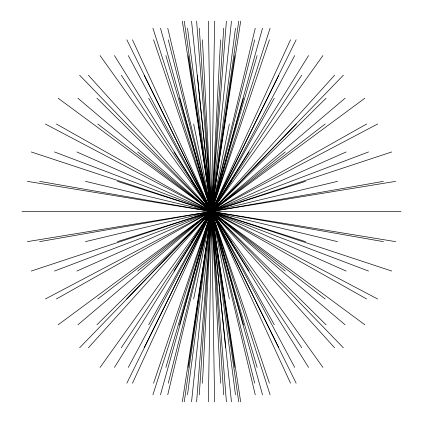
<?xml version="1.0" encoding="UTF-8"?>
<svg xmlns="http://www.w3.org/2000/svg" width="423" height="423" viewBox="0 0 423 423"><rect width="100%" height="100%" fill="white"/><g stroke="black" fill="none" stroke-linecap="round" stroke-linejoin="round"><path stroke-width="0.63" d="M208.37 401.85L214.63 21.15M202.411 383.217L220.589 39.783M199.281 394.791L223.719 28.209M196.605 401.85L226.395 21.15M191.54 401.85L231.46 21.15M187.516 394.791L235.484 28.209M184.264 401.85L238.736 21.15M188.261 367.418L234.739 55.582M182.329 401.85L240.671 21.15M193.665 298.992L229.335 124.008M167.746 394.791L255.254 28.209M168.269 383.217L254.731 39.783M160.476 394.791L262.524 28.209M179.511 324.779L243.489 98.221M165.879 367.418L257.121 55.582M152.925 394.791L270.075 28.209M153.565 383.217L269.435 39.783M132.462 383.217L290.538 39.783M126.847 383.217L296.153 39.783M144.169 347.775L278.831 75.225M128.28 367.418L294.72 55.582M148.711 324.779L274.289 98.221M114.448 367.418L308.552 55.582M173.895 271.053L249.105 151.947M191.73 241.649L231.27 181.351M121.269 347.775L301.731 75.225M100.082 367.418L322.918 55.582M88.402 347.775L334.598 75.225M79.651 347.775L343.349 75.225M126.657 298.992L296.343 124.008M96.957 324.779L326.043 98.221M77.917 324.779L345.083 98.221M137.686 271.053L285.314 151.947M97.798 298.992L325.202 124.008M58.147 324.779L364.853 98.221M56.386 298.992L366.614 124.008M45.361 298.992L377.639 124.008M76.843 271.053L346.157 151.947M54.467 271.053L368.533 151.947M31.223 271.053L391.777 151.947M117.451 241.649L305.549 181.351M85.462 241.649L337.538 181.351M39.556 241.649L383.444 181.351M27.336 241.649L395.664 181.351M21.948 211.5L401.052 211.5M27.336 181.351L395.664 241.649M39.556 181.351L383.444 241.649M85.462 181.351L337.538 241.649M117.451 181.351L305.549 241.649M31.223 151.947L391.777 271.053M54.467 151.947L368.533 271.053M76.843 151.947L346.157 271.053M45.361 124.008L377.639 298.992M56.386 124.008L366.614 298.992M58.147 98.221L364.853 324.779M97.798 124.008L325.202 298.992M137.686 151.947L285.314 271.053M77.917 98.221L345.083 324.779M96.957 98.221L326.043 324.779M79.651 75.225L343.349 347.775M88.402 75.225L334.598 347.775M100.082 55.582L322.918 367.418M121.269 75.225L301.731 347.775M191.73 181.351L231.27 241.649M173.895 151.947L249.105 271.053M114.448 55.582L308.552 367.418M148.711 98.221L274.289 324.779M128.28 55.582L294.72 367.418M144.169 75.225L278.831 347.775M126.847 39.783L296.153 383.217M132.462 39.783L290.538 383.217M153.565 39.783L269.435 383.217M152.925 28.209L270.075 394.791M165.879 55.582L257.121 367.418M179.511 98.221L243.489 324.779M160.476 28.209L262.524 394.791M168.269 39.783L254.731 383.217M167.746 28.209L255.254 394.791M193.665 124.008L229.335 298.992M182.329 21.15L240.671 401.85M188.261 55.582L234.739 367.418M184.264 21.15L238.736 401.85M187.516 28.209L235.484 394.791M191.54 21.15L231.46 401.85M197.345 75.225L225.655 347.775M196.605 21.15L226.395 401.85M199.281 28.209L223.719 394.791M202.411 39.783L220.589 383.217M208.37 21.15L214.63 401.85"/></g></svg>
